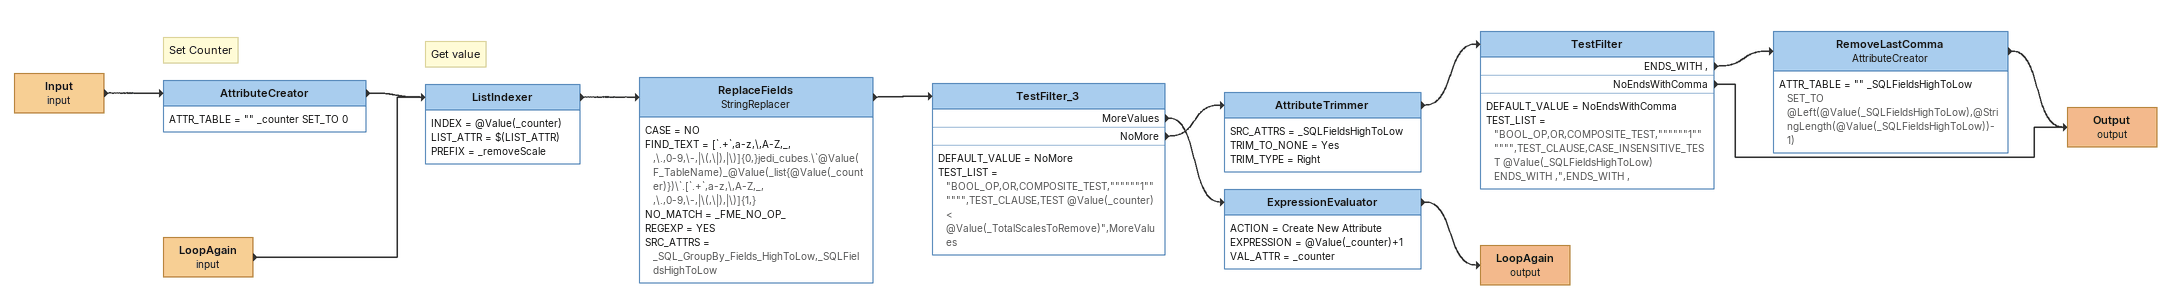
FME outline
Input (input)
    -> AttributeCreator
Note: Set Counter
AttributeCreator
    ATTR_TABLE = "" _counter SET_TO 0
    -> ListIndexer
LoopAgain (input)
    -> ListIndexer
Note: Get value
ListIndexer
    INDEX = @Value(_counter)
    LIST_ATTR = $(LIST_ATTR)
    PREFIX = _removeScale
    -> ReplaceFields
ReplaceFields: StringReplacer
    CASE = NO
    FIND_TEXT = [`.+`,a-z,\,A-Z,_, ,\.,0-9,\-,|\(,\|),|\)]{0,}jedi_cubes.\`@Value(F_TableName)_@Value(_list{@Value(_counter)})\`.[`.+`,a-z,\,A-Z,_, ,\.,0-9,\-,|\(,\|),|\)]{1,}
    NO_MATCH = _FME_NO_OP_
    REGEXP = YES
    SRC_ATTRS = _SQL_GroupBy_Fields_HighToLow,_SQLFieldsHighToLow
    -> TestFilter_3
TestFilter_3
    DEFAULT_VALUE = NoMore
    TEST_LIST = "BOOL_OP,OR,COMPOSITE_TEST,""""""1"""""",TEST_CLAUSE,TEST @Value(_counter) < @Value(_TotalScalesToRemove)",MoreValues
    MoreValues -> ExpressionEvaluator
    NoMore -> AttributeTrimmer
AttributeTrimmer
    SRC_ATTRS = _SQLFieldsHighToLow
    TRIM_TO_NONE = Yes
    TRIM_TYPE = Right
    -> TestFilter
TestFilter
    DEFAULT_VALUE = NoEndsWithComma
    TEST_LIST = "BOOL_OP,OR,COMPOSITE_TEST,""""""1"""""",TEST_CLAUSE,CASE_INSENSITIVE_TEST @Value(_SQLFieldsHighToLow) ENDS_WITH ,",ENDS_WITH ,
    ENDS_WITH , -> RemoveLastComma
    NoEndsWithComma -> Output (output)
RemoveLastComma: AttributeCreator
    ATTR_TABLE = "" _SQLFieldsHighToLow SET_TO @Left(@Value(_SQLFieldsHighToLow),@StringLength(@Value(_SQLFieldsHighToLow))-1)
    -> Output (output)
Output (output)
ExpressionEvaluator
    ACTION = Create New Attribute
    EXPRESSION = @Value(_counter)+1
    VAL_ATTR = _counter
    -> LoopAgain (output)
LoopAgain (output)
